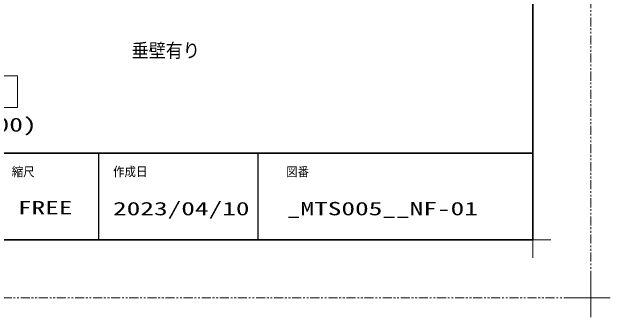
# Model space of a CAD drawing. Units: millimetres, scale not verified. Extents: x -1306 to 1306, y -607 to 607.
# Drawn here: x -12.8 to 400.3, y -607.3 to -396.5 of the extents above; entities that cross this region are included whole.
import ezdxf
from ezdxf.enums import TextEntityAlignment as Align

# ---------------------------------------------------------------- set-up
doc = ezdxf.new("R2010")
doc.units = ezdxf.units.MM
doc.header["$LTSCALE"] = 5
doc.linetypes.add('USER1', pattern=[2.5, 1.25, -0.25, 0.25, -0.25, 0.25, -0.25])
for name, color, linetype, lineweight in [('0-1_線(黄)', 2, 'Continuous', 15), ('0-3_陰線', 4, 'USER1', 9), ('1-4_DEFPOINTS', 7, 'Continuous', 5), ('1-5_0', 3, 'Continuous', 25), ('1-7_図面枠', 7, 'Continuous', 35), ('1-8_一般', 7, 'Continuous', 5)]:
    doc.layers.add(name, color=color, linetype=linetype, lineweight=lineweight)
doc.styles.add('ＭＳ ゴシック', font='')
doc.styles.get('ＭＳ ゴシック').set_extended_font_data('MS Gothic')

# ---------------------------------------------------------------- blocks, each defined once
blk = doc.blocks.new('グループ-13-1')
at = {"layer": '1-8_一般'}
for p, q in [((62041.6, -14029.5), (62041.6, -13365.5)), ((61709.6, -13697.5), (62373.6, -13697.5))]:
    blk.add_line(p, q, dxfattribs=at)

msp = doc.modelspace()

# ---------------------------------------------------------------- linework, layer by layer
at = {"layer": '0-1_線(黄)'}
msp.add_lwpolyline([(-124.218, -440.682), (-8.879, -440.682), (-8.879, -462.517), (-124.218, -462.517)], close=True, dxfattribs=at)
at = {"layer": '0-3_陰線'}
for q in [(387.036, 594), (-1292.964, -594)]:
    msp.add_line((387.036, -594), q, dxfattribs=at)
at = {"layer": '1-4_DEFPOINTS'}
for p, q in [((347.036, -566.45), (347.036, -541.55)), ((334.586, -554), (359.486, -554))]:
    msp.add_line(p, q, dxfattribs=at)
at = {"layer": '1-5_0', "color": 7}
for p, q in [((47.036, -494), (47.036, -554)), ((157.036, -494), (157.036, -554))]:
    msp.add_line(p, q, dxfattribs=at)
at = {"layer": '1-7_図面枠'}
msp.add_line((-1252.964, -494), (347.036, -494), dxfattribs=at)
msp.add_lwpolyline([(-1252.964, -554), (347.036, -554), (347.036, 554), (-1252.964, 554)], close=True, dxfattribs=at)

# ---------------------------------------------------------------- block references
at = {"layer": '0-3_陰線', "xscale": 0.04, "yscale": 0.04}
msp.add_blockref('グループ-13-1', (-2094.629, -46.1), dxfattribs=at)

# ---------------------------------------------------------------- texts
at = {"layer": '0-1_線(黄)', "style": 'ＭＳ ゴシック'}
for s, height, width, p in [('垂壁有り', 9.604, 0.9, (69.863, -430.838)), ('(H=2400～2700)', 9.621, 1.45, (-128.588, -482.103))]:
    msp.add_text(s, height=height, dxfattribs=dict(at, width=width)).set_placement(p, align=Align.BOTTOM_LEFT)
at = {"layer": '1-7_図面枠', "style": 'ＭＳ ゴシック'}
for s, height, width, p in [('縮尺', 6.452, 0.9, (-12.964, -512.038)), ('作成日', 6.452, 0.9, (57.036, -511.963)), ('図番', 6.452, 0.9, (176.633, -512.073)), ('FREE', 9.238, 1.5, (-8.665, -539.129)), ('2023/04/10', 9.238, 1.5, (57.036, -539.776)), ('_MTS005__NF-01', 9.238, 1.5, (177.071, -539.776))]:
    msp.add_text(s, height=height, dxfattribs=dict(at, width=width)).set_placement(p, align=Align.BOTTOM_LEFT)

doc.saveas('drawing.dxf')
